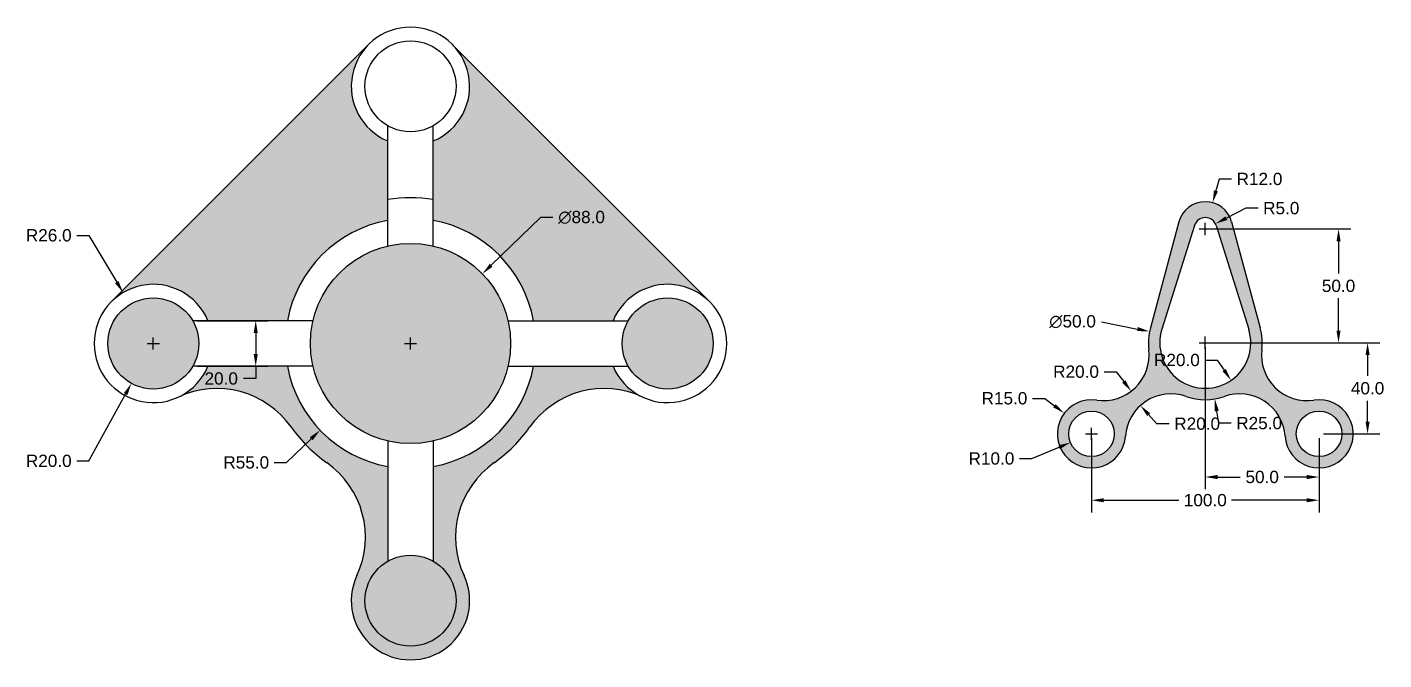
# Model space of a CAD drawing. Header units: inches. Extents: x -3 to 2338, y -3 to 393.
# Drawn here: x 507 to 1103, y 112 to 390 of the extents above; entities that cross this region are included whole.
import ezdxf

# ---------------------------------------------------------------- set-up
doc = ezdxf.new("R2010")
doc.units = ezdxf.units.IN
doc.header["$MEASUREMENT"] = 0
doc.styles.get("Standard").update_dxf_attribs({"font": 'arial.ttf'})
doc.dimstyles.get("Standard").update_dxf_attribs({"dimscale": 30, "dimtxt": 0.18, "dimasz": 0.18, "dimexe": 0.18, "dimexo": 0.0625, "dimgap": 0.09, "dimtad": 0, "dimtih": 1, "dimtoh": 1, "dimdec": 1, "dimzin": 0, "dimdsep": 46, "dimtxsty": 'Standard', "dimcen": 0.09, "dimadec": 0, "dimazin": 0, "dimtfac": 1, "dimtdec": 1, "dimtofl": 0, "dimtmove": 0, "dimatfit": 3, "dimfxl": 1, "dimtolj": 1, "dimtzin": 0, "dimarcsym": 0})

# ---------------------------------------------------------------- blocks, each defined once
blk = doc.blocks.new('*D24')
at = {"color": 0, "lineweight": -2, "transparency": 16777216}
for p, q in [((528.93, 298.39), (534.33, 298.39)), ((534.33, 298.39), (546.54, 277.87)), ((559.89, 250.88), (565.29, 250.88)), ((562.59, 248.18), (562.59, 253.58))]:
    blk.add_line(p, q, dxfattribs=at)
at = {"color": 0, "transparency": 16777216}
blk.add_solid([(547.31, 278.33), (545.77, 277.41), (549.3, 273.23)], dxfattribs=at)
at = {"layer": 'Defpoints', "color": 0, "transparency": 16777216}
for p in [(549.3, 273.23), (562.59, 250.88)]:
    blk.add_point(p, dxfattribs=at)
at = {"color": 0, "transparency": 16777216, "insert": (516.64, 298.39), "char_height": 5.4, "attachment_point": 5}
blk.add_mtext('\\A1;R26.0', dxfattribs=at)
blk = doc.blocks.new('*D25')
at = {"color": 0, "lineweight": -2, "transparency": 16777216}
for p, q in [((559.89, 250.88), (565.29, 250.88)), ((562.59, 248.18), (562.59, 253.58)), ((534.33, 199.3), (550.39, 228.6)), ((528.93, 199.3), (534.33, 199.3))]:
    blk.add_line(p, q, dxfattribs=at)
at = {"color": 0, "transparency": 16777216}
blk.add_solid([(549.6, 229.04), (551.18, 228.17), (552.98, 233.34)], dxfattribs=at)
at = {"layer": 'Defpoints', "color": 0, "transparency": 16777216}
for p in [(562.59, 250.88), (552.98, 233.34)]:
    blk.add_point(p, dxfattribs=at)
at = {"color": 0, "transparency": 16777216, "insert": (516.64, 199.3), "char_height": 5.4, "attachment_point": 5}
blk.add_mtext('\\A1;R20.0', dxfattribs=at)
blk = doc.blocks.new('*D26')
at = {"color": 0, "lineweight": -2, "transparency": 16777216}
for p, q in [((732.73, 306.27), (711.06, 285.27)), ((738.13, 306.27), (732.73, 306.27)), ((672.89, 250.88), (678.29, 250.88)), ((675.59, 248.18), (675.59, 253.58))]:
    blk.add_line(p, q, dxfattribs=at)
at = {"color": 0, "transparency": 16777216}
blk.add_solid([(710.43, 285.91), (711.68, 284.62), (707.18, 281.51)], dxfattribs=at)
at = {"layer": 'Defpoints', "color": 0, "transparency": 16777216}
for p in [(707.18, 281.51), (644, 220.25)]:
    blk.add_point(p, dxfattribs=at)
at = {"color": 0, "transparency": 16777216, "insert": (750.77, 306.27), "char_height": 5.4, "attachment_point": 5}
blk.add_mtext('\\A1;∅88.0', dxfattribs=at)
blk = doc.blocks.new('*D28')
at = {"color": 0, "lineweight": -2, "transparency": 16777216}
for p, q in [((672.89, 250.88), (678.29, 250.88)), ((675.59, 248.18), (675.59, 253.58)), ((621.11, 198.61), (632, 209.06)), ((615.71, 198.61), (621.11, 198.61))]:
    blk.add_line(p, q, dxfattribs=at)
at = {"color": 0, "transparency": 16777216}
blk.add_solid([(631.38, 209.71), (632.63, 208.41), (635.9, 212.8)], dxfattribs=at)
at = {"layer": 'Defpoints', "color": 0, "transparency": 16777216}
for p in [(675.59, 250.88), (635.9, 212.8)]:
    blk.add_point(p, dxfattribs=at)
at = {"color": 0, "transparency": 16777216, "insert": (603.42, 198.61), "char_height": 5.4, "attachment_point": 5}
blk.add_mtext('\\A1;R55.0', dxfattribs=at)
blk = doc.blocks.new('*D29')
at = {"color": 0, "lineweight": -2, "transparency": 16777216}
for p, q in [((581.79, 260.88), (612.98, 260.88)), ((607.58, 255.48), (607.58, 246.28)), ((581.79, 240.88), (612.98, 240.88)), ((607.58, 240.88), (607.58, 235.48)), ((607.58, 235.48), (602.18, 235.48))]:
    blk.add_line(p, q, dxfattribs=at)
at = {"color": 0, "transparency": 16777216}
for points in [[(606.68, 255.48), (608.48, 255.48), (607.58, 260.88)], [(606.68, 246.28), (608.48, 246.28), (607.58, 240.88)]]:
    blk.add_solid(points, dxfattribs=at)
at = {"layer": 'Defpoints', "color": 0, "transparency": 16777216}
for p in [(579.91, 260.88), (579.91, 240.88), (607.58, 240.88)]:
    blk.add_point(p, dxfattribs=at)
at = {"color": 0, "transparency": 16777216, "insert": (592.43, 235.48), "char_height": 5.4, "attachment_point": 5}
blk.add_mtext('\\A1;20.0', dxfattribs=at)
blk = doc.blocks.new('*D30')
at = {"color": 0, "lineweight": -2, "transparency": 16777216}
for p, q in [((1030.93, 323.15), (1029.48, 317.95)), ((1036.33, 323.15), (1030.93, 323.15)), ((1022.11, 301.19), (1027.51, 301.19)), ((1024.81, 298.49), (1024.81, 303.89))]:
    blk.add_line(p, q, dxfattribs=at)
at = {"color": 0, "transparency": 16777216}
blk.add_solid([(1028.62, 318.19), (1030.35, 317.71), (1028.03, 312.75)], dxfattribs=at)
at = {"layer": 'Defpoints', "color": 0, "transparency": 16777216}
for p in [(1028.03, 312.75), (1024.81, 301.19)]:
    blk.add_point(p, dxfattribs=at)
at = {"color": 0, "transparency": 16777216, "insert": (1048.62, 323.15), "char_height": 5.4, "attachment_point": 5}
blk.add_mtext('\\A1;R12.0', dxfattribs=at)
blk = doc.blocks.new('*D31')
at = {"color": 0, "lineweight": -2, "transparency": 16777216}
for p, q in [((1042.59, 310.33), (1034.06, 305.95)), ((1047.99, 310.33), (1042.59, 310.33)), ((1022.11, 301.19), (1027.51, 301.19)), ((1024.81, 298.49), (1024.81, 303.89))]:
    blk.add_line(p, q, dxfattribs=at)
at = {"color": 0, "transparency": 16777216}
blk.add_solid([(1033.65, 306.75), (1034.47, 305.14), (1029.26, 303.48)], dxfattribs=at)
at = {"layer": 'Defpoints', "color": 0, "transparency": 16777216}
for p in [(1024.81, 301.19), (1029.26, 303.48)]:
    blk.add_point(p, dxfattribs=at)
at = {"color": 0, "transparency": 16777216, "insert": (1058.18, 310.33), "char_height": 5.4, "attachment_point": 5}
blk.add_mtext('\\A1;R5.0', dxfattribs=at)
blk = doc.blocks.new('*D32')
at = {"color": 0, "lineweight": -2, "transparency": 16777216}
for p, q in [((1026.68, 301.19), (1088.76, 301.19)), ((1083.36, 295.79), (1083.36, 281.65)), ((1083.36, 256.59), (1083.36, 270.73)), ((1026.68, 251.19), (1088.76, 251.19))]:
    blk.add_line(p, q, dxfattribs=at)
at = {"color": 0, "transparency": 16777216}
for points in [[(1082.46, 295.79), (1084.26, 295.79), (1083.36, 301.19)], [(1082.46, 256.59), (1084.26, 256.59), (1083.36, 251.19)]]:
    blk.add_solid(points, dxfattribs=at)
at = {"layer": 'Defpoints', "color": 0, "transparency": 16777216}
for p in [(1024.81, 301.19), (1024.81, 251.19), (1083.36, 251.19)]:
    blk.add_point(p, dxfattribs=at)
at = {"color": 0, "transparency": 16777216, "insert": (1083.36, 276.19), "char_height": 5.4, "attachment_point": 5}
blk.add_mtext('\\A1;50.0', dxfattribs=at)
blk = doc.blocks.new('*D33')
at = {"color": 0, "lineweight": -2, "transparency": 16777216}
for p, q in [((979.14, 260.46), (995.02, 257.24)), ((1022.11, 251.19), (1027.51, 251.19)), ((1024.81, 248.49), (1024.81, 253.89))]:
    blk.add_line(p, q, dxfattribs=at)
at = {"color": 0, "transparency": 16777216}
blk.add_solid([(995.2, 258.12), (994.84, 256.36), (1000.31, 256.17)], dxfattribs=at)
at = {"layer": 'Defpoints', "color": 0, "transparency": 16777216}
for p in [(1000.31, 256.17), (1049.31, 246.21)]:
    blk.add_point(p, dxfattribs=at)
at = {"color": 0, "transparency": 16777216, "insert": (966.49, 260.46), "char_height": 5.4, "attachment_point": 5}
blk.add_mtext('\\A1;∅50.0', dxfattribs=at)
blk = doc.blocks.new('*D34')
at = {"color": 0, "lineweight": -2, "transparency": 16777216}
for p, q in [((1024.63, 243.61), (1030.03, 243.61)), ((1030.03, 243.61), (1033.09, 239.17))]:
    blk.add_line(p, q, dxfattribs=at)
at = {"color": 0, "transparency": 16777216}
blk.add_solid([(1033.83, 239.68), (1032.35, 238.66), (1036.16, 234.72)], dxfattribs=at)
at = {"layer": 'Defpoints', "color": 0, "transparency": 16777216}
for p in [(1024.81, 251.19), (1036.16, 234.72)]:
    blk.add_point(p, dxfattribs=at)
at = {"color": 0, "transparency": 16777216, "insert": (1012.34, 243.61), "char_height": 5.4, "attachment_point": 5}
blk.add_mtext('\\A1;R20.0', dxfattribs=at)
blk = doc.blocks.new('*D35')
at = {"color": 0, "lineweight": -2, "transparency": 16777216}
for p, q in [((1022.11, 251.19), (1027.51, 251.19)), ((1024.81, 248.49), (1024.81, 253.89)), ((1030.77, 215.89), (1029.87, 221.21)), ((1036.17, 215.89), (1030.77, 215.89))]:
    blk.add_line(p, q, dxfattribs=at)
at = {"color": 0, "transparency": 16777216}
blk.add_solid([(1030.76, 221.36), (1028.99, 221.07), (1028.97, 226.54)], dxfattribs=at)
at = {"layer": 'Defpoints', "color": 0, "transparency": 16777216}
for p in [(1024.81, 251.19), (1028.97, 226.54)]:
    blk.add_point(p, dxfattribs=at)
at = {"color": 0, "transparency": 16777216, "insert": (1048.46, 215.89), "char_height": 5.4, "attachment_point": 5}
blk.add_mtext('\\A1;R25.0', dxfattribs=at)
blk = doc.blocks.new('*D36')
at = {"color": 0, "lineweight": -2, "transparency": 16777216}
for p, q in [((1003.56, 215.62), (999.93, 219.62)), ((1008.96, 215.62), (1003.56, 215.62))]:
    blk.add_line(p, q, dxfattribs=at)
at = {"color": 0, "transparency": 16777216}
blk.add_solid([(1000.6, 220.22), (999.27, 219.02), (996.31, 223.63)], dxfattribs=at)
at = {"layer": 'Defpoints', "color": 0, "transparency": 16777216}
for p in [(996.31, 223.63), (1009.73, 208.79)]:
    blk.add_point(p, dxfattribs=at)
at = {"color": 0, "transparency": 16777216, "insert": (1021.24, 215.62), "char_height": 5.4, "attachment_point": 5}
blk.add_mtext('\\A1;R20.0', dxfattribs=at)
blk = doc.blocks.new('*D37')
at = {"color": 0, "lineweight": -2, "transparency": 16777216}
for p, q in [((980.32, 238.47), (985.72, 238.47)), ((985.72, 238.47), (989, 234.18))]:
    blk.add_line(p, q, dxfattribs=at)
at = {"color": 0, "transparency": 16777216}
blk.add_solid([(989.71, 234.73), (988.28, 233.63), (992.28, 229.89)], dxfattribs=at)
at = {"layer": 'Defpoints', "color": 0, "transparency": 16777216}
for p in [(980.13, 245.78), (992.28, 229.89)]:
    blk.add_point(p, dxfattribs=at)
at = {"color": 0, "transparency": 16777216, "insert": (968.03, 238.47), "char_height": 5.4, "attachment_point": 5}
blk.add_mtext('\\A1;R20.0', dxfattribs=at)
blk = doc.blocks.new('*D38')
at = {"color": 0, "lineweight": -2, "transparency": 16777216}
for p, q in [((948.85, 226.78), (954.25, 226.78)), ((954.25, 226.78), (958.55, 223.51)), ((972.11, 211.19), (977.51, 211.19)), ((974.81, 208.49), (974.81, 213.89))]:
    blk.add_line(p, q, dxfattribs=at)
at = {"color": 0, "transparency": 16777216}
blk.add_solid([(959.1, 224.23), (958.01, 222.8), (962.86, 220.25)], dxfattribs=at)
at = {"layer": 'Defpoints', "color": 0, "transparency": 16777216}
for p in [(962.86, 220.25), (974.81, 211.19)]:
    blk.add_point(p, dxfattribs=at)
at = {"color": 0, "transparency": 16777216, "insert": (936.56, 226.78), "char_height": 5.4, "attachment_point": 5}
blk.add_mtext('\\A1;R15.0', dxfattribs=at)
blk = doc.blocks.new('*D39')
at = {"color": 0, "lineweight": -2, "transparency": 16777216}
for p, q in [((972.11, 211.19), (977.51, 211.19)), ((974.81, 208.49), (974.81, 213.89)), ((948.54, 200.33), (960.58, 205.31)), ((943.14, 200.33), (948.54, 200.33))]:
    blk.add_line(p, q, dxfattribs=at)
at = {"color": 0, "transparency": 16777216}
blk.add_solid([(960.23, 206.14), (960.92, 204.47), (965.57, 207.37)], dxfattribs=at)
at = {"layer": 'Defpoints', "color": 0, "transparency": 16777216}
for p in [(974.81, 211.19), (965.57, 207.37)]:
    blk.add_point(p, dxfattribs=at)
at = {"color": 0, "transparency": 16777216, "insert": (930.85, 200.33), "char_height": 5.4, "attachment_point": 5}
blk.add_mtext('\\A1;R10.0', dxfattribs=at)
blk = doc.blocks.new('*D41')
at = {"color": 0, "lineweight": -2, "transparency": 16777216}
for p, q in [((1026.68, 251.19), (1101.52, 251.19)), ((1096.12, 245.79), (1096.12, 236.65)), ((1096.12, 216.59), (1096.12, 225.73)), ((1076.68, 211.19), (1101.52, 211.19))]:
    blk.add_line(p, q, dxfattribs=at)
at = {"color": 0, "transparency": 16777216}
for points in [[(1095.22, 245.79), (1097.02, 245.79), (1096.12, 251.19)], [(1095.22, 216.59), (1097.02, 216.59), (1096.12, 211.19)]]:
    blk.add_solid(points, dxfattribs=at)
at = {"layer": 'Defpoints', "color": 0, "transparency": 16777216}
for p in [(1024.81, 251.19), (1074.81, 211.19), (1096.12, 211.19)]:
    blk.add_point(p, dxfattribs=at)
at = {"color": 0, "transparency": 16777216, "insert": (1096.12, 231.19), "char_height": 5.4, "attachment_point": 5}
blk.add_mtext('\\A1;40.0', dxfattribs=at)
blk = doc.blocks.new('*D42')
at = {"color": 0, "lineweight": -2, "transparency": 16777216}
for p, q in [((1024.81, 249.31), (1024.81, 186.81)), ((1074.81, 209.31), (1074.81, 186.81)), ((1030.21, 192.21), (1040.1, 192.21)), ((1069.41, 192.21), (1059.51, 192.21))]:
    blk.add_line(p, q, dxfattribs=at)
at = {"color": 0, "transparency": 16777216}
for points in [[(1030.21, 193.11), (1030.21, 191.31), (1024.81, 192.21)], [(1069.41, 193.11), (1069.41, 191.31), (1074.81, 192.21)]]:
    blk.add_solid(points, dxfattribs=at)
at = {"layer": 'Defpoints', "color": 0, "transparency": 16777216}
for p in [(1024.81, 251.19), (1074.81, 211.19), (1074.81, 192.21)]:
    blk.add_point(p, dxfattribs=at)
at = {"color": 0, "transparency": 16777216, "insert": (1049.81, 192.21), "char_height": 5.4, "attachment_point": 5}
blk.add_mtext('\\A1;50.0', dxfattribs=at)
blk = doc.blocks.new('*D43')
at = {"color": 0, "lineweight": -2, "transparency": 16777216}
for p, q in [((974.81, 209.31), (974.81, 176.62)), ((1074.81, 209.31), (1074.81, 176.62)), ((980.21, 182.02), (1013.26, 182.02)), ((1069.41, 182.02), (1036.36, 182.02))]:
    blk.add_line(p, q, dxfattribs=at)
at = {"color": 0, "transparency": 16777216}
for points in [[(980.21, 182.92), (980.21, 181.12), (974.81, 182.02)], [(1069.41, 182.92), (1069.41, 181.12), (1074.81, 182.02)]]:
    blk.add_solid(points, dxfattribs=at)
at = {"layer": 'Defpoints', "color": 0, "transparency": 16777216}
for p in [(974.81, 211.19), (1074.81, 211.19), (1074.81, 182.02)]:
    blk.add_point(p, dxfattribs=at)
at = {"color": 0, "transparency": 16777216, "insert": (1024.81, 182.02), "char_height": 5.4, "attachment_point": 5}
blk.add_mtext('\\A1;100.0', dxfattribs=at)

msp = doc.modelspace()

# ---------------------------------------------------------------- hatches: boundary and pattern name
h = msp.add_hatch(color=256)
h.dxf.hatch_style = 1
h.set_gradient(color1=(255, 255, 0), color2=(242, 103, 34), tint=1)
h.paths.add_polyline_path([(665.59, 304.96), (665.59, 339.88, -0.533839), (657.2, 382.26), (544.2, 269.26, -0.533839), (586.59, 260.88), (621.51, 260.88, -0.310741)])
h.paths.add_polyline_path([(693.97, 382.26, -0.533839), (685.59, 339.88), (685.59, 304.96, -0.310741), (729.67, 260.88), (764.59, 260.88, -0.533839), (806.97, 269.26)])
h.paths.add_polyline_path([(808.59, 250.88, 1), (768.59, 250.88, 1)])
h.paths.add_polyline_path([(542.59, 250.88, 1), (582.59, 250.88, 1)])
h.paths.add_polyline_path([(655.59, 137.88, 1), (695.59, 137.88, 1)], flags=17)
h.paths.add_polyline_path([(712.39, 198.52, 0.08658), (727.95, 214.08, -0.363569), (777.59, 227.32, -0.186955), (764.59, 240.88), (729.67, 240.88, -0.310741), (685.59, 196.8), (685.59, 155.2, -0.267949), (695.59, 137.88, -1), (655.59, 137.88, -0.267949), (665.59, 155.2), (665.59, 196.8, -0.310741), (621.51, 240.88), (586.59, 240.88, -0.186955), (573.59, 227.32, -0.363569), (623.23, 214.08, 0.08658), (638.79, 198.52, -0.363569), (652.03, 148.88, 1.570355), (699.15, 148.88, -0.363569)])
h.paths.add_polyline_path([(583.81, 229.88), (601.19, 229.88), (601.19, 241), (583.81, 241)], flags=9)
h = msp.add_hatch(color=2)
h.dxf.hatch_style = 1
h.paths.add_polyline_path([(631.59, 250.88, 1), (719.59, 250.88, 1)])
h.paths.add_polyline_path([(739.17, 300.73), (762.42, 300.73), (762.42, 311.86), (739.17, 311.86)], flags=9)
h = msp.add_hatch(color=256)
h.dxf.hatch_style = 1
h.set_gradient(color1=(0, 255, 255), color2=(0, 255, 0), tint=1)
h.paths.add_polyline_path([(1036.4, 304.31, 0.766356), (1013.22, 304.31), (1000.67, 257.69, 0.096165), (999.99, 248.19, -0.496702), (977.09, 226.02, 2.565711), (989.77, 210.16, -0.496702), (1016.43, 227.64, 0.172571), (1033.19, 227.64, -0.496702), (1059.84, 210.16, 2.565711), (1072.53, 226.02, -0.496702), (1049.63, 248.19, 0.096165), (1048.95, 257.69)])
h.paths.add_polyline_path([(1020.04, 302.69, -0.733799), (1029.58, 302.69), (1043.89, 257.19, -1.36277), (1005.73, 257.19)], flags=16)
h.paths.add_polyline_path([(984.81, 211.19, -1), (964.81, 211.19, -1)], flags=16)
h.paths.add_polyline_path([(1084.81, 211.19, -1), (1064.81, 211.19, -1)], flags=16)
h.paths.add_polyline_path([(1000.81, 238.01), (1023.64, 238.01), (1023.64, 249.14), (1000.81, 249.14)], flags=24)

# ---------------------------------------------------------------- linework, layer by layer
for p, q in [((544.2, 269.26), (657.2, 382.26)), ((693.97, 382.26), (806.97, 269.26)), ((665.59, 293.73), (665.59, 346.56)), ((685.59, 293.73), (685.59, 346.56)), ((1013.22, 304.31), (1000.67, 257.69)), ((1036.4, 304.31), (1048.95, 257.69)), ((1020.04, 302.69), (1005.73, 257.19)), ((1029.58, 302.69), (1043.89, 257.19)), ((632.74, 260.88), (579.91, 260.88)), ((718.44, 260.88), (771.27, 260.88)), ((632.74, 240.88), (579.91, 240.88)), ((718.44, 240.88), (771.27, 240.88)), ((665.59, 208.03), (665.59, 155.2)), ((685.59, 208.03), (685.59, 155.2))]:
    msp.add_line(p, q)
for centre, radius in [((675.59, 363.88), 20), ((675.59, 250.88), 44), ((562.59, 250.88), 20), ((788.59, 250.88), 20), ((974.81, 211.19), 10), ((1074.81, 211.19), 10), ((675.59, 137.88), 20)]:
    msp.add_circle(centre, radius)
for centre, radius, start, end in [((675.59, 363.88), 26, 292.61986, 247.38014), ((675.59, 250.88), 64, 81.0107, 98.9893), ((1024.81, 301.19), 12, 15.07006, 164.92994), ((675.59, 250.88), 55, 100.47568, 169.52432), ((675.59, 250.88), 55, 10.47568, 79.52432), ((1024.81, 301.19), 5, 17.4576, 162.5424), ((562.59, 250.88), 26, 22.61986, 337.38014), ((788.59, 250.88), 26, 202.61986, 157.38014), ((1024.81, 251.19), 25, 164.92994, 186.90188), ((1024.81, 251.19), 20, 162.5424, 17.4576), ((1024.81, 251.19), 25, 353.09812, 15.07006), ((980.13, 245.78), 20, 261.24705, 6.90188), ((1069.48, 245.78), 20, 173.09812, 278.75295), ((675.59, 250.88), 55, 190.47568, 259.52432), ((675.59, 250.88), 55, 280.47568, 349.52432), ((590.51, 191.07), 40, 35.10335, 115.02215), ((760.67, 191.07), 40, 64.97785, 144.89665), ((1009.73, 208.79), 20, 70.41774, 176.07256), ((1024.81, 251.19), 25, 250.41774, 289.58226), ((1039.89, 208.79), 20, 3.92744, 109.58226), ((974.81, 211.19), 15, 81.24705, 356.07256), ((1074.81, 211.19), 15, 183.92744, 98.75295), ((675.59, 250.88), 64, 215.10335, 234.89665), ((675.59, 250.88), 64, 305.10335, 324.89665), ((615.78, 165.8), 40, 334.97785, 54.89665), ((735.4, 165.8), 40, 125.10335, 205.02215), ((675.59, 137.88), 26, 154.97785, 25.02215)]:
    msp.add_arc(centre, radius, start, end)

# ---------------------------------------------------------------- dimensions: what is measured, and where the dimension line sits
for center, mpoint, picture, middle in [((1024.81, 301.19), (1028.03, 312.75), '*D30', (1048.62, 323.15)), ((1024.81, 251.19), (1028.97, 226.54), '*D35', (1048.46, 215.89)), ((974.81, 211.19), (962.86, 220.25), '*D38', (936.56, 226.78))]:
    dim = msp.add_radius_dim(center=center, mpoint=mpoint, dimstyle='Standard')
    dim.commit()
    dim.dimension.update_dxf_attribs({"geometry": picture, "text_midpoint": middle})
for center, mpoint, picture, middle in [((1024.81, 301.19), (1029.26, 303.48), '*D31', (1058.18, 310.33)), ((562.59, 250.88), (549.3, 273.23), '*D24', (516.64, 298.39)), ((562.59, 250.88), (552.98, 233.34), '*D25', (516.64, 199.3)), ((675.59, 250.88), (635.9, 212.8), '*D28', (603.42, 198.61)), ((1024.81, 251.19), (1036.16, 234.72), '*D34', (1012.34, 243.61)), ((980.13, 245.78), (992.28, 229.89), '*D37', (968.03, 238.47)), ((1009.73, 208.79), (996.31, 223.63), '*D36', (1021.24, 215.62)), ((974.81, 211.19), (965.57, 207.37), '*D39', (930.85, 200.33))]:
    dim = msp.add_radius_dim(center=center, mpoint=mpoint, dimstyle='Standard')
    dim.commit()
    dim.dimension.update_dxf_attribs({"geometry": picture, "text_midpoint": middle, "dimtype": 164})
for p1, p2, picture, middle in [((644, 220.25), (707.18, 281.51), '*D26', (750.77, 306.27)), ((1049.31, 246.21), (1000.31, 256.17), '*D33', (979.14, 260.46))]:
    dim = msp.add_diameter_dim_2p(p1=p1, p2=p2, dimstyle='Standard')
    dim.commit()
    dim.dimension.update_dxf_attribs({"geometry": picture, "text_midpoint": middle, "dimtype": 163})
for base, p1, p2, picture, middle in [((1083.36, 251.19), (1024.81, 301.19), (1024.81, 251.19), '*D32', (1083.36, 276.19)), ((607.58, 240.88), (579.91, 260.88), (579.91, 240.88), '*D29', (592.43, 235.48)), ((1096.12, 211.19), (1024.81, 251.19), (1074.81, 211.19), '*D41', (1096.12, 231.19))]:
    dim = msp.add_linear_dim(base=base, p1=p1, p2=p2, angle=90, dimstyle='Standard')
    dim.commit()
    dim.dimension.update_dxf_attribs({"geometry": picture, "text_midpoint": middle})
for base, p1, picture, middle in [((1074.81, 192.21), (1024.81, 251.19), '*D42', (1049.81, 192.21)), ((1074.81, 182.02), (974.81, 211.19), '*D43', (1024.81, 182.02))]:
    dim = msp.add_linear_dim(base=base, p1=p1, p2=(1074.81, 211.19), dimstyle='Standard')
    dim.commit()
    dim.dimension.update_dxf_attribs({"geometry": picture, "text_midpoint": middle})

doc.saveas('drawing.dxf')
